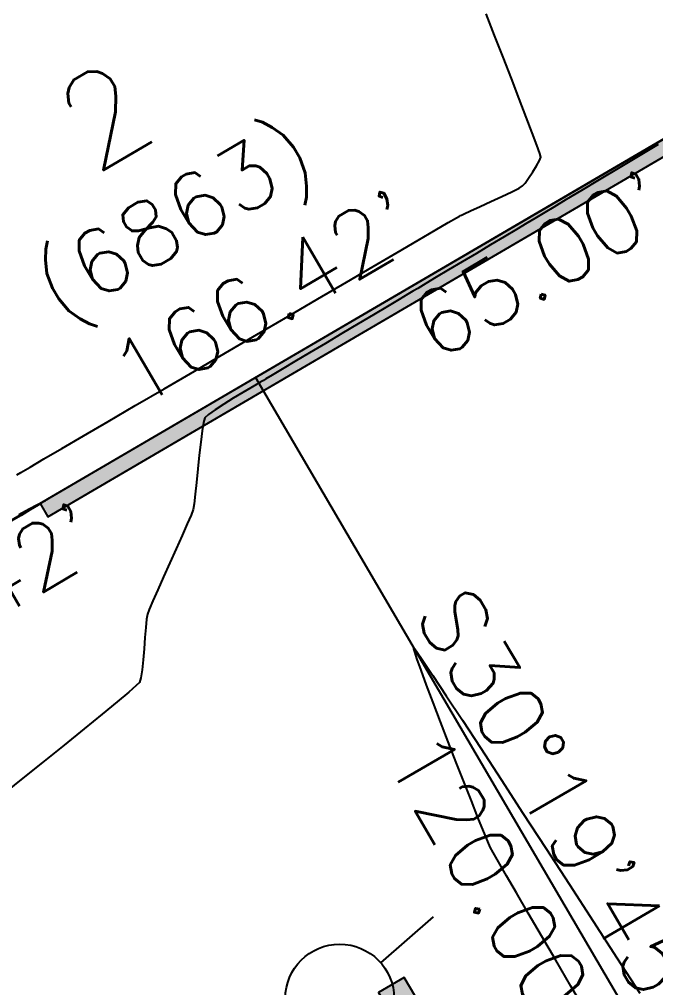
# Model space of a CAD drawing. Header units: feet. Extents: x 23 to 2149517, y -26 to 355304.
# Drawn here: x 2137563.6 to 2137632, y 340620.5 to 340724.7 of the extents above; entities that cross this region are included whole.
import ezdxf

# ---------------------------------------------------------------- set-up
doc = ezdxf.new("R2010")
doc.units = ezdxf.units.FT
doc.header["$MEASUREMENT"] = 0
for name, pattern in [('xhpc023-pt$0$CL', [0.7000000000000001, 0.5, -0.05, 0.1, -0.05]), ('xhpc023-pt$0$DASHED', [0.75, 0.5, -0.25]), ('xhpc023-pt$0$HIDDEN2', [0.1875, 0.125, -0.0625])]:
    doc.linetypes.add(name, pattern=pattern)
for name, color, linetype in [('A-EC-CURLEX-MATTING', 6, 'Continuous'), ('A-EC-FLOW-ARROWS', 252, 'Continuous'), ('C-TOPO-MINR-N', 2, 'Continuous'), ('xhpc023-pav$0$A-PV-BC', 2, 'Continuous'), ('xhpc023-pav$0$A-RW-N', 4, 'Continuous'), ('xhpc023-pt$0$A-ADDRESS-N', 6, 'Continuous'), ('xhpc023-pt$0$A-BLDG-SETBACK', 2, 'xhpc023-pt$0$DASHED'), ('xhpc023-pt$0$V-ESMT-UTIL-N', 2, 'xhpc023-pt$0$HIDDEN2'), ('xhpc023-pt$0$V-LOT-NO', 6, 'Continuous'), ('xhpc023-pt$0$V-PROP-RWAY-N', 7, 'Continuous'), ('xhpc023-pt$0$V-PROP-SUBD-N', 7, 'Continuous'), ('xhpc023-pt$0$V-RWAY-CNTR-N', 4, 'xhpc023-pt$0$CL'), ('xhpc023-pt$0$V-SUBD-TEXT-N', 2, 'Continuous'), ('xhpc023-pt$0$xHPC007pt_PHASE1A$0$V-POWR-TEXT', 6, 'Continuous')]:
    doc.layers.add(name, color=color, linetype=linetype)
doc.styles.add('xhpc023-pt$0$L100', font='simplex', dxfattribs={"height": 10})
doc.styles.add('xhpc023-pt$0$L70', font='simplex.shx', dxfattribs={"height": 7})

# ---------------------------------------------------------------- blocks, each defined once
blk = doc.blocks.new('xhpc023-pav')
at = {"layer": 'xhpc023-pav$0$A-RW-N'}
h = blk.add_hatch(color=252, dxfattribs=at)
h.dxf.hatch_style = 1
h.paths.add_polyline_path([(2137565.835821891, 340672.5892085168), (2137566.664529857, 340671.1726989574), (2137598.28040745, 340689.6691005114), (2137654.384433847, 340722.4919313169), (2137653.555725881, 340723.9084408763)])
at = {"layer": 'xhpc023-pav$0$A-PV-BC'}
blk.add_arc((2138085.447675181, 340781.1267787204), 618.5, 189.3086956571955, 218.6087137853286, dxfattribs=at)
at = {"layer": 'xhpc023-pav$0$A-RW-N', "elevation": 570.9131388869137, "flags": 128}
blk.add_lwpolyline([(2137565.835821891, 340672.5892085168), (2137566.664529857, 340671.1726989574), (2137598.28040745, 340689.6691005114), (2137654.384433847, 340722.4919313169), (2137653.555725881, 340723.9084408763), (2137565.835821891, 340672.5892085168)], dxfattribs=at)
blk = doc.blocks.new('xhpc023-pt$0$xHPC007pt_PHASE1A$0$PP')
at = {"linetype": 'Continuous'}
for p, q in [((4.408164190128446, 3.845853412058204), (10.05965674249455, 8.776434710016474)), ((-4.408164190128446, -3.845853412058204), (-10.05965674249455, -8.776434709783643))]:
    blk.add_line(p, q, dxfattribs=at)
blk.add_circle((0, 0), 5.850000000000001, dxfattribs=at)
blk = doc.blocks.new('xhpc023-pt')
at = {"layer": 'xhpc023-pt$0$A-BLDG-SETBACK'}
blk.add_arc((2138076.401506065, 340803.8067879073), 555, 190.5507878505604, 205.7240377223013, dxfattribs=at)
at = {"layer": 'xhpc023-pt$0$V-ESMT-UTIL-N'}
blk.add_arc((2138076.401506065, 340803.8067879073), 560, 190.5507878505604, 206.2782624730628, dxfattribs=at)
at = {"layer": 'xhpc023-pt$0$V-PROP-RWAY-N'}
blk.add_arc((2138085.361698403, 340747.6807364129), 625, 187.5899973589597, 218.6087137857519, dxfattribs=at)
at = {"layer": 'xhpc023-pt$0$V-PROP-SUBD-N'}
for p, q in [((2137666.684977116, 340731.5895151162), (2137523.039588647, 340647.5519052586)), ((2137589.002479029, 340686.142518616), (2137649.598474363, 340582.5658544998))]:
    blk.add_line(p, q, dxfattribs=at)
at = {"layer": 'xhpc023-pt$0$V-RWAY-CNTR-N'}
blk.add_arc((2138079.025625196, 340789.169032944), 600, 189.7761894472683, 218.6087137850728, dxfattribs=at)
at = {"layer": 'xhpc023-pt$0$xHPC007pt_PHASE1A$0$V-POWR-TEXT'}
blk.add_blockref('xhpc023-pt$0$xHPC007pt_PHASE1A$0$PP', (2137598.0346, 340619.3703), dxfattribs=at)
at = {"layer": 'xhpc023-pt$0$A-ADDRESS-N', "insert": (2137580.789036756, 340702.1744632791), "char_height": 7, "width": 77.18520028656349, "attachment_point": 5, "rotation": 30.329137066513166, "style": 'xhpc023-pt$0$L70'}
blk.add_mtext('\\pt77;(6863)', dxfattribs=at)
at = {"layer": 'xhpc023-pt$0$V-LOT-NO', "insert": (2137572.729155915, 340714.2753206656, 572.2), "char_height": 10, "width": 34.01157181197777, "attachment_point": 5, "rotation": 30.329137066419232, "style": 'xhpc023-pt$0$L100'}
blk.add_mtext('2', dxfattribs=at)
at = {"layer": 'xhpc023-pt$0$V-SUBD-TEXT-N', "char_height": 7, "style": 'xhpc023-pt$0$L70'}
for s, insert, attachment_point, rotation in [("65.00'", (2137617.761445506, 340701.3455396043), 2, 30.329137066520136), ("166.42'", (2137588.107577564, 340697.7550590907), 2, 30.32913706630162), ("76.42'", (2137556.727987117, 340665.6388175226), 2, 30.329137066247107), ('S30°19\'45"E', (2137620.810969715, 340635.2378781565), 8, 300.3291370664758), ("120.00'", (2137617.789983678, 340633.4704949593), 2, 300.3291370664758)]:
    blk.add_mtext(s, dxfattribs=dict(at, insert=insert, attachment_point=attachment_point, rotation=rotation))
blk = doc.blocks.new('ARROW')
blk.add_hatch(color=256).paths.add_polyline_path([(0, 0), (12, 6), (12, 2), (28, 2), (28, -2), (12, -2), (12, -6)])
blk.add_lwpolyline([(0, 0), (12, 6), (12, 2), (28, 2), (28, -2), (12, -2), (12, -6), (0, 0)])

msp = doc.modelspace()

# ---------------------------------------------------------------- block references
at = {"layer": 'A-EC-CURLEX-MATTING'}
msp.add_blockref('xhpc023-pt', (0, 0), dxfattribs=at)

# ---------------------------------------------------------------- next in the draw order: hatches: boundary and pattern name
h = msp.add_hatch(dxfattribs=at)
h.set_pattern_fill('SQUARE', color=256, scale=60)
h.set_pattern_definition([(0, (-6.905110941268504, -4.039733022276778), (0, 7.5), [7.5, -7.5]), (90, (-6.905110941268504, -4.039733022276778), (-7.5, 4.592425496802575e-16), [7.5, -7.5])])
edge = h.paths.add_edge_path()
edge.add_arc((2138044.920364796, 340728.8884577231), 582.549868641581, 186.4458415412512, 221.7550207109148, ccw=False)
edge.add_arc((2136881.465055925, 340563.6065300077), 593.059647057299, 9.695912894596994, 28.02375053832091)
edge.add_line((2137404.990184731, 340842.248207573), (2137360.886881866, 340917.6339316986))
edge.add_arc((2137447.707949495, 341046.5875479042), 155.4571738994623, 211.2000178376483, 236.0486576726285, ccw=False)
edge.add_line((2137314.735464028, 340966.0564916257), (2137301.640606266, 340964.6945763964))
edge.add_line((2137301.640606266, 340964.6945763964), (2137293.91233979, 340952.9078567094))
edge.add_line((2137293.91233979, 340952.9078567094), (2137303.613052608, 340937.493455536))
edge.add_line((2137303.613052608, 340937.493455536), (2137345.98990848, 340840.8869890364))
edge.add_line((2137345.98990848, 340840.8869890364), (2137331.349541475, 340808.3366731079))
edge.add_line((2137331.349541475, 340808.3366731079), (2137355.480564153, 340807.8482073526))
edge.add_line((2137355.480564153, 340807.8482073526), (2137372.696422414, 340756.3162998563))
edge.add_line((2137372.696422414, 340756.3162998563), (2137351.027091977, 340683.382985699))
edge.add_line((2137351.027091977, 340683.382985699), (2137357.983121533, 340661.3297413673))
edge.add_line((2137357.983121533, 340661.3297413673), (2137454.596581275, 340604.0820525663))
edge.add_line((2137454.596581275, 340604.0820525663), (2137415.546972534, 340530.506671625))
edge.add_line((2137415.546972534, 340530.506671625), (2137390.498604605, 340493.7517918989))
edge.add_line((2137390.498604605, 340493.7517918989), (2137422.027239899, 340493.3999162236))
edge.add_line((2137422.027239899, 340493.3999162236), (2137396.264817959, 340470.4547795679))
edge.add_line((2137396.264817959, 340470.4547795679), (2137454.809608257, 340441.951571139))
edge.add_line((2137454.809608257, 340441.951571139), (2137478.721074408, 340421.2216771093))
edge.add_line((2137478.721074408, 340421.2216771093), (2137537.812756838, 340413.1581665995))
edge.add_line((2137537.812756838, 340413.1581665995), (2137543.889847288, 340415.2275603599))
edge.add_line((2137543.889847288, 340415.2275603599), (2137550.003920866, 340414.6432426849))
edge.add_line((2137550.003920866, 340414.6432426849), (2137577.549523347, 340364.9155249138))
edge.add_line((2137577.549523347, 340364.9155249138), (2137601.618058874, 340330.6608063657))
edge.add_line((2137601.618058874, 340330.6608063657), (2137610.338732313, 340340.9410976825))

# ---------------------------------------------------------------- next in the draw order: linework, layer by layer
msp.add_lwpolyline([(2137396.264817959, 340470.4547795679), (2137454.809608257, 340441.951571139), (2137478.721074408, 340421.2216771093), (2137537.812756838, 340413.1581665995), (2137543.889847288, 340415.2275603599), (2137550.003920866, 340414.6432426849), (2137577.549523347, 340364.9155249138), (2137601.618058874, 340330.6608063657), (2137610.338732313, 340340.9410976825, -0.1552960159429574), (2137466.05313386, 340663.4890815574, 0.08014119165689629), (2137404.990184731, 340842.248207573)], format="xyb", dxfattribs=at)
at = {"layer": 'C-TOPO-MINR-N', "color": 2, "linetype": 'Continuous', "lineweight": -3}
for points, elevation in [([(2137563.352698464, 340675.6947703838), (2137563.777629617, 340675.9404933066), (2137564.76573722, 340676.516270378), (2137566.257136139, 340677.3870211457), (2137568.191941238, 340678.5176651572), (2137570.510267383, 340679.8731219603), (2137573.152229439, 340681.4183111023), (2137576.057942271, 340683.1181521309), (2137579.167520744, 340684.9375645939), (2137582.421079723, 340686.8414680386), (2137585.758734073, 340688.7947820127), (2137589.120598661, 340690.7624260639), (2137592.446788349, 340692.7093197396), (2137595.677418004, 340694.6003825875), (2137598.752602491, 340696.4005341553), (2137601.612456675, 340698.0746939903), (2137604.19709542, 340699.5877816404), (2137606.446633593, 340700.9047166531), (2137608.301186058, 340701.9904185758), (2137609.700867681, 340702.8098069563), (2137610.585793326, 340703.3278013421), (2137610.896077858, 340703.5093212809), (2137611.006020063, 340703.5620848881), (2137611.116317052, 340703.6141782605), (2137611.390423432, 340703.7387106463), (2137612.102681198, 340704.0633190509), (2137613.112173297, 340704.5260301875), (2137614.277982675, 340705.0648707696), (2137615.459192279, 340705.6178675106), (2137616.514885058, 340706.1230471239), (2137617.304143958, 340706.5184363227), (2137617.686051926, 340706.7420618207), (2137617.948674203, 340707.0507164377), (2137618.336281419, 340707.5907417263), (2137618.773524751, 340708.251573384), (2137619.185055378, 340708.9226471082), (2137619.49552448, 340709.4933985964), (2137619.629583234, 340709.8532635458), (2137619.522476059, 340710.2269603527), (2137619.205666845, 340711.1207808687), (2137618.710808828, 340712.4549005328), (2137618.069555242, 340714.1494947831), (2137617.313559323, 340716.1247390584), (2137616.474474305, 340718.3008087974), (2137615.583953423, 340720.5978794385), (2137614.673649913, 340722.9361264204), (2137613.775217009, 340725.2357251816)], 572), ([(2137632.262299687, 340711.1886971615), (2137630.09741613, 340709.8937832898), (2137627.955107683, 340708.6122935795), (2137625.906132768, 340707.3865779976), (2137624.021249806, 340706.2589865115), (2137622.371217219, 340705.2718690883), (2137621.026793429, 340704.4675756954), (2137620.058736857, 340703.8884563), (2137619.537805926, 340703.5768608692), (2137619.007886018, 340703.2599640404), (2137618.146743355, 340702.7449788275), (2137617.020621137, 340702.0715251681), (2137615.695762564, 340701.2792230002), (2137614.238410838, 340700.4076922613), (2137612.714809157, 340699.4965528894), (2137611.191200722, 340698.5854248218), (2137609.733828734, 340697.7139279968), (2137608.408936393, 340696.9216823517), (2137607.282766898, 340696.2483078243), (2137606.42156345, 340695.7334243526), (2137605.89156925, 340695.4166518741), (2137605.352910259, 340695.0949782901), (2137604.419540124, 340694.5377458443), (2137603.167437837, 340693.790300681), (2137601.672582394, 340692.8979889443), (2137600.01095279, 340691.9061567785), (2137598.258528019, 340690.8601503277), (2137596.491287077, 340689.8053157363), (2137594.785208959, 340688.7869991484), (2137593.216272658, 340687.8505467083), (2137591.86045717, 340687.0413045602), (2137590.793741489, 340686.4046188483), (2137590.092104612, 340685.9858357169), (2137589.831525531, 340685.8303013103), (2137589.693027255, 340685.7478684472), (2137589.490637949, 340685.6272303788), (2137589.35260584, 340685.5440472676), (2137589.103758093, 340685.4007689902), (2137588.483170873, 340685.04143657), (2137587.608786101, 340684.5276635999), (2137586.598545694, 340683.9210636726), (2137585.570391575, 340683.2832503809), (2137584.642265661, 340682.6758373176), (2137583.932109873, 340682.1604380754), (2137583.55786613, 340681.7986662472), (2137583.407539745, 340681.3144174302), (2137583.254675328, 340680.4085444479), (2137583.101181662, 340679.196236818), (2137582.94896753, 340677.792684058), (2137582.799941716, 340676.3130756856), (2137582.656013001, 340674.8726012185), (2137582.519090168, 340673.586450174), (2137582.391082001, 340672.5698120701), (2137582.273897282, 340671.9378764242), (2137582.062687557, 340671.3563705192), (2137581.66121152, 340670.3980942334), (2137581.117629693, 340669.1592023505), (2137580.480102598, 340667.7358496551), (2137579.79679076, 340666.2241909307), (2137579.115854699, 340664.7203809618), (2137578.48545494, 340663.3205745321), (2137577.953752006, 340662.1209264258), (2137577.568906419, 340661.2175914269), (2137577.379078701, 340660.7067243194), (2137577.287251926, 340660.1530850436), (2137577.19957542, 340659.2727035048), (2137577.111760128, 340658.1767032589), (2137577.019516995, 340656.9762078621), (2137576.918556969, 340655.7823408705), (2137576.804590994, 340654.70622584), (2137576.673330016, 340653.858986327), (2137576.520484981, 340653.3517458873), (2137576.184063816, 340653.0141639523), (2137575.362158276, 340652.3000163831), (2137574.115716293, 340651.2569342429), (2137572.505685803, 340649.9325485951), (2137570.59301474, 340648.374490503), (2137568.438651037, 340646.6303910299), (2137566.103542628, 340644.7478812391), (2137563.648637448, 340642.774592194), (2137561.134883429, 340640.7581549578)], 572), ([(2137563.561199988, 340671.4157473825), (2137564.658699432, 340672.0088350779), (2137565.568923005, 340672.4972077924), (2137566.095145337, 340672.7748562545), (2137566.338445161, 340672.8983194755), (2137566.416580217, 340672.933536041), (2137566.428031229, 340672.9356718305), (2137566.420391696, 340672.9263969152), (2137566.349697048, 340672.8757904727), (2137566.119526585, 340672.728156418), (2137565.621275403, 340672.4209934726), (2137564.777385772, 340671.9102465821), (2137563.799937876, 340671.3240849886), (2137562.809018874, 340670.7326515204)], 571), ([(2137624.554506376, 340617.8557871648), (2137622.877873111, 340620.7102716664), (2137621.250756824, 340623.4836982673), (2137619.708502876, 340626.1165864476), (2137618.286456625, 340628.5494556875), (2137617.019963433, 340630.7228254672), (2137615.944368657, 340632.5772152668), (2137615.095017659, 340634.0531445665), (2137614.507255797, 340635.0911328467), (2137614.216428432, 340635.6316995872), (2137613.940056135, 340636.2609235275), (2137613.486870321, 340637.3557924193), (2137612.88912725, 340638.8346490452), (2137612.179083187, 340640.6158361877), (2137611.388994394, 340642.6176966291), (2137610.551117135, 340644.758573152), (2137609.697707673, 340646.9568085389), (2137608.861022271, 340649.1307455719), (2137608.073317192, 340651.1987270339), (2137607.3668487, 340653.079095707), (2137606.773873057, 340654.6901943739), (2137606.326646527, 340655.9503658169), (2137606.095480874, 340656.6509617199), (2137606.00680382, 340656.9695727588), (2137605.99188853, 340657.0736879717), (2137605.998465859, 340657.0912981611), (2137606.015544277, 340657.0802866828), (2137606.105546736, 340656.9706853508), (2137606.374733635, 340656.5958116493), (2137606.968918448, 340655.7268273911), (2137608.057175178, 340654.0981614228), (2137609.487109431, 340651.9326998963), (2137611.213464131, 340649.3010614347), (2137613.190982204, 340646.2738646614), (2137615.374406572, 340642.9217281992), (2137617.718480161, 340639.3152706714), (2137620.177945896, 340635.525110701), (2137622.707546699, 340631.6218669112), (2137625.262025497, 340627.6761579251), (2137627.796125213, 340623.7586023657), (2137630.264588772, 340619.9398188563)], 572)]:
    msp.add_lwpolyline(points, dxfattribs=dict(at, elevation=elevation))

# ---------------------------------------------------------------- next in the draw order: block references
msp.add_blockref('xhpc023-pav', (0, 0))
at = {"layer": 'A-EC-FLOW-ARROWS', "yscale": 0.8, "zscale": 0.8}
for p, xscale, rotation in [((2137566.118913046, 340727.5622520451), -0.7999999999999997, 210.4093834369042), ((2137614.986415269, 340601.5467149972), -0.7999999999999999, 300.5659665853435)]:
    msp.add_blockref('ARROW', p, dxfattribs=dict(at, xscale=xscale, rotation=rotation))

doc.saveas('drawing.dxf')
